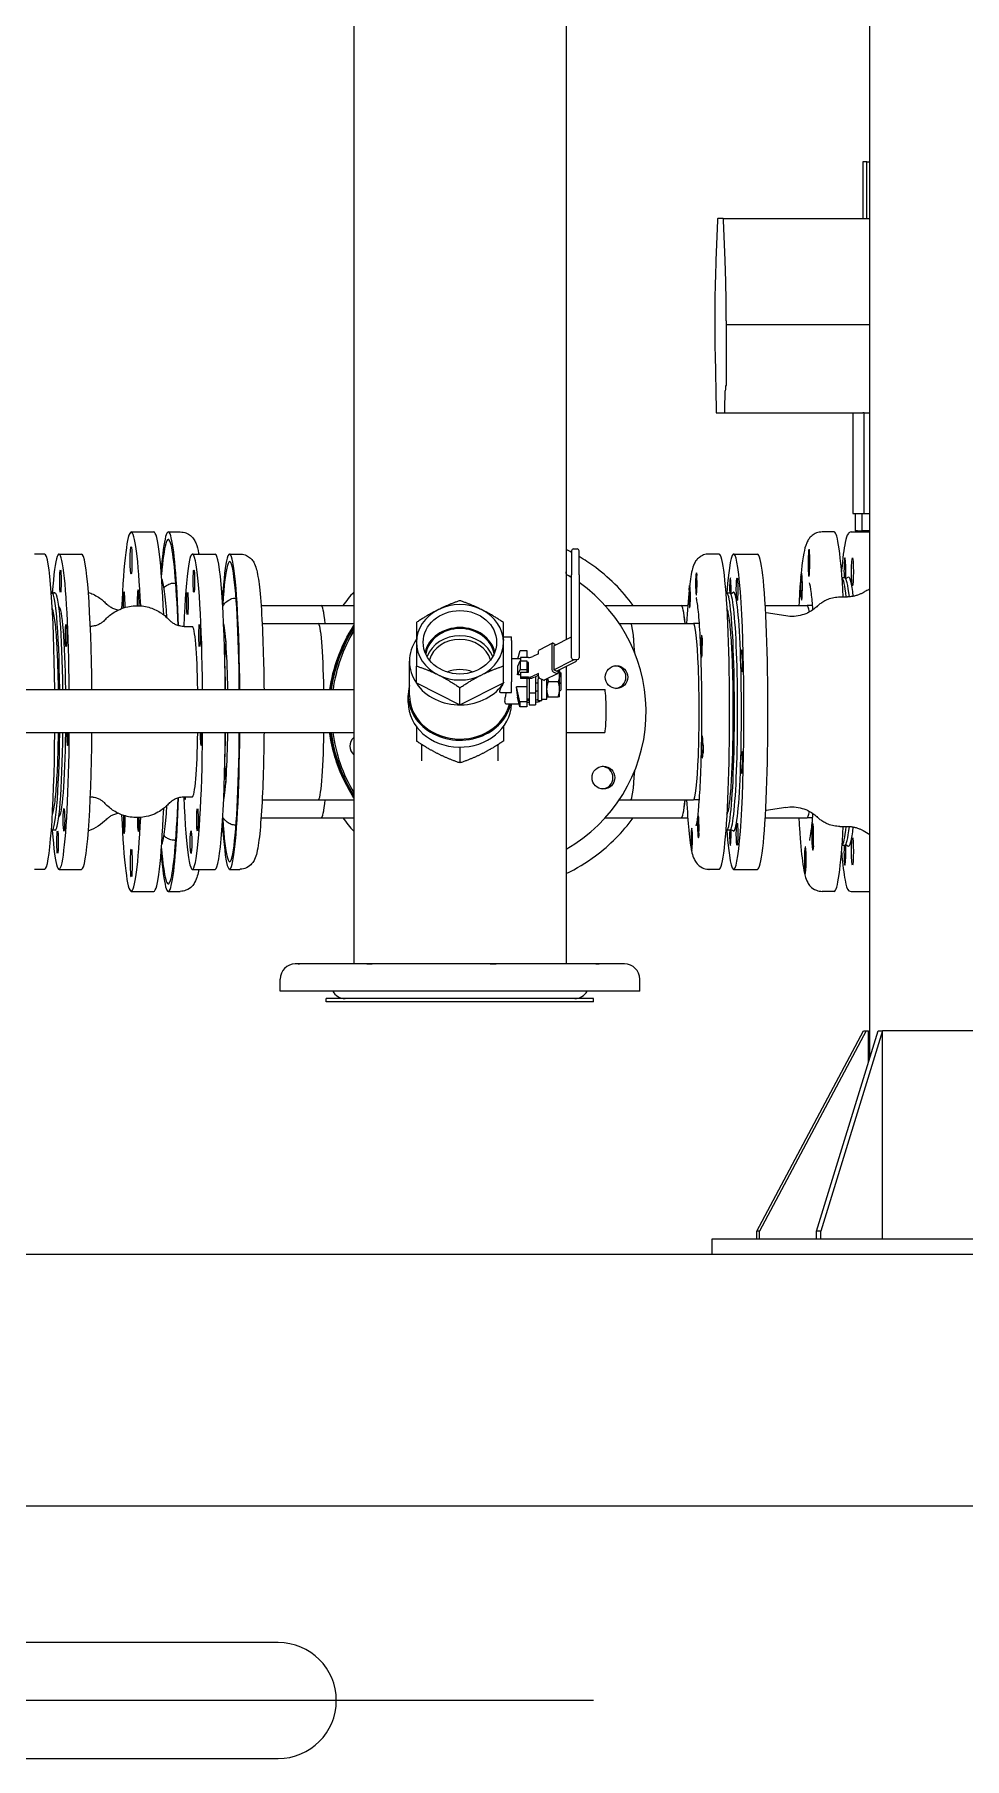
# Model space of a CAD drawing. Header units: millimetres. Extents: x 0 to 100323, y 0 to 59400.
# Drawn here: x 23979 to 24717, y 44341 to 45707 of the extents above; entities that cross this region are included whole.
import ezdxf

# ---------------------------------------------------------------- set-up
doc = ezdxf.new("R2010")
doc.units = ezdxf.units.MM
doc.header["$LTSCALE"] = 100
doc.linetypes.add('CHAIN', pattern=[0.3543, 0.2362, -0.0295, 0.0591, -0.0295])
doc.layers.add('P_Biomass (BM)', color=150, linetype='Continuous', lineweight=18, true_color=0x007fff)
doc.layers.add('P_Condensate (CS)', color=40, linetype='Continuous', lineweight=18, true_color=0xffbf00)
doc.layers.add('Visible', color=7, linetype='Continuous', lineweight=25)

msp = doc.modelspace()

# ---------------------------------------------------------------- linework, layer by layer
at = {"layer": 'P_Biomass (BM)'}
for p, q in [((24232.5, 46411.5), (24232.5, 44970.5)), ((24400.8, 46411.5), (24400.8, 45227.7)), ((24539, 45561.5), (24641.6, 45561.5)), ((24527.9, 45477.5), (24541.5, 45477.5)), ((24541.5, 45477.5), (24641.6, 45477.5)), ((24526.5, 45407.5), (24540.2, 45407.5)), ((24540.2, 45407.5), (24636, 45407.5)), ((24637.2, 45407.5), (24641.6, 45407.5)), ((24637.2, 45327.5), (24641.6, 45327.5)), ((24056, 45313), (24073.9, 45313)), ((24085.4, 45313), (24094.9, 45313)), ((24613.3, 45313), (24603.8, 45313)), ((24626.8, 45313), (24641.6, 45313)), ((24406.6, 45299.5), (24409.6, 45299.5)), ((23987.3, 45295.5), (23979.3, 45295.5)), ((23998.8, 45295.5), (24016.7, 45295.5)), ((24134, 45295.5), (24142, 45295.5)), ((24405.1, 45298), (24405.1, 45278.9)), ((24411.1, 45278.9), (24411.1, 45298)), ((24533.6, 45295.5), (24552.6, 45295.5)), ((24090.4, 45272.5), (24091.4, 45272.5)), ((24405.1, 45213.1), (24405.1, 45278.9)), ((24411.1, 45278.9), (24411.1, 45213.1)), ((24621.8, 45276.5), (24619.5, 45276.5)), ((24622.5, 45276), (24624.5, 45277.2)), ((23995.8, 45264.5), (23993.3, 45264.5)), ((24139, 45260.5), (24139.1, 45260.5)), ((23998.7, 45253.5), (23998.8, 45253.5)), ((24158.9, 45254.7), (24206.7, 45254.7)), ((24206.7, 45254.7), (24232.5, 45254.7)), ((24431.8, 45254.7), (24492.1, 45254.7)), ((24492, 45254.7), (24497.2, 45254.7)), ((24558.6, 45254.7), (24591.8, 45254.7)), ((24574.9, 45246.4), (24559.3, 45248.9)), ((24596.2, 45254.7), (24591.8, 45254.7)), ((24159.8, 45240.4), (24204.3, 45240.4)), ((24204.3, 45240.4), (24232.5, 45240.4)), ((24443, 45240.4), (24451.8, 45240.4)), ((24351.1, 45229.8), (24357.6, 45229.8)), ((24357.6, 45227), (24357.6, 45229.8)), ((24357.6, 45227), (24357.6, 45194.1)), ((24362.6, 45212.4), (24364.4, 45219)), ((24364.4, 45219), (24369.6, 45219)), ((24369.6, 45219), (24369.6, 45213.5)), ((24379, 45216.4), (24374.5, 45214.2)), ((24379, 45216.4), (24379, 45218.6)), ((24390, 45224.7), (24379.4, 45219.4)), ((24389.6, 45204), (24389.6, 45223.9)), ((24390.6, 45224.7), (24392.7, 45223.6)), ((24391, 45222.8), (24405.1, 45229.8)), ((24391, 45222.8), (24391, 45203.7)), ((24276.6, 45183.4), (24276.6, 45210.5)), ((24282.1, 45193.3), (24282.1, 45206.7)), ((24351.1, 45193.3), (24351.1, 45206.7)), ((24364.7, 45212.4), (24357.6, 45212.4)), ((24362.4, 45206.7), (24364.4, 45210.9)), ((24362.4, 45199.7), (24364.4, 45204)), ((24364.4, 45210.9), (24364.4, 45204)), ((24364.4, 45210.9), (24369.6, 45210.9)), ((24364.4, 45204), (24369.6, 45204)), ((24370.9, 45213.5), (24364.7, 45213.5)), ((24364.7, 45213.5), (24364.7, 45210.9)), ((24369.6, 45210.9), (24369.6, 45204)), ((24370.9, 45209.6), (24369.6, 45209.6)), ((24369.6, 45208.6), (24370.9, 45208.6)), ((24370.9, 45208.4), (24369.6, 45208.4)), ((24369.6, 45204), (24369.6, 45201.8)), ((24370.9, 45201.8), (24370.9, 45209.6)), ((24391, 45203.7), (24405.7, 45211.1)), ((24393.1, 45202.6), (24391, 45203.7)), ((24393.1, 45202.6), (24407.9, 45210)), ((24394.5, 45201.5), (24394.5, 45203.4)), ((24395.6, 45200.4), (24395.6, 45203.9)), ((24400.8, 45206.5), (24400.8, 44970.5)), ((24406.6, 45211.8), (24409.6, 45211.8)), ((24282.1, 45193.3), (24316.6, 45176)), ((24316.6, 45176), (24351.1, 45193.3)), ((24316.6, 45176), (24316.6, 45189.5)), ((24357.6, 45185.7), (24357.6, 45194.1)), ((24369.6, 45190.1), (24361.4, 45190.1)), ((24364.1, 45178.4), (24361.4, 45190.1)), ((24364.7, 45199.7), (24362.4, 45199.7)), ((24364.7, 45201.8), (24364.7, 45197.9)), ((24364.7, 45201.8), (24370.9, 45201.8)), ((24364.7, 45197.9), (24364.7, 45196.9)), ((24370.9, 45197.9), (24364.7, 45197.9)), ((24370.9, 45196.9), (24364.7, 45196.9)), ((24369.6, 45196.9), (24369.6, 45190.1)), ((24369.6, 45190.1), (24369.6, 45178.4)), ((24371.6, 45196.9), (24371.6, 45185.2)), ((24379, 45200.8), (24374.5, 45198.6)), ((24379, 45199.4), (24375.9, 45197.9)), ((24376.6, 45198.3), (24376.6, 45185.2)), ((24378.6, 45193.2), (24376.6, 45193.2)), ((24378.6, 45199.3), (24378.6, 45196.3)), ((24378.6, 45179), (24378.6, 45196.3)), ((24379, 45198.7), (24379, 45200.8)), ((24382.9, 45195.4), (24380, 45196.8)), ((24381.6, 45189.2), (24381.6, 45196)), ((24381.6, 45180.4), (24381.6, 45189.2)), ((24394.1, 45200.7), (24383.5, 45195.4)), ((24385.6, 45180.4), (24385.6, 45196.4)), ((24386.7, 45194.4), (24394.6, 45194.4)), ((24390.6, 45202.2), (24393.5, 45200.7)), ((24395.6, 45188.4), (24395.6, 45200.4)), ((24396.6, 45201.2), (24396.6, 45192.5)), ((24396.6, 45192.5), (24396.6, 45187.6)), ((24275.6, 45177.9), (24275.6, 45183.4)), ((24348.7, 45185.7), (24357.6, 45185.7)), ((24363.6, 45176.4), (24353.5, 45176.4)), ((24364.1, 45174.4), (24362.3, 45182)), ((24364.1, 45178.4), (24364.1, 45174.4)), ((24369.6, 45178.4), (24364.1, 45178.4)), ((24371.6, 45180.4), (24369.6, 45180.4)), ((24369.6, 45179.5), (24371.6, 45179.5)), ((24369.6, 45178.4), (24369.6, 45174.4)), ((24369.6, 45178), (24371.6, 45178)), ((24376.6, 45185.2), (24371.6, 45185.2)), ((24371.6, 45185.2), (24371.6, 45176)), ((24371.6, 45176), (24376.6, 45176)), ((24376.6, 45187), (24378.6, 45187)), ((24376.6, 45185.2), (24376.6, 45176)), ((24381.6, 45179), (24378.6, 45179)), ((24381.6, 45179), (24381.6, 45180.4)), ((24381.6, 45180.4), (24385.6, 45180.4)), ((24385.6, 45182.4), (24386.7, 45182.4)), ((24386.7, 45182.4), (24394.6, 45182.4)), ((24395.6, 45182.4), (24394.6, 45182.4)), ((24395.6, 45182.4), (24395.6, 45188.4)), ((24400.8, 45188.1), (24431.4, 45188.1)), ((24369.6, 45174.4), (24364.1, 45174.4)), ((24282.1, 45158.7), (24282.1, 45147.2)), ((24351.1, 45158.7), (24351.1, 45147.2)), ((24400.8, 45154.1), (24431.4, 45154.1)), ((24286.5, 45131.4), (24286.5, 45144.3)), ((24316.6, 45142.4), (24316.6, 45129.9)), ((24346.8, 45131.4), (24346.8, 45144.3)), ((24159.8, 45100.7), (24204.3, 45100.7)), ((24204.3, 45100.7), (24232.5, 45100.7)), ((24443, 45100.7), (24451.8, 45100.7)), ((24574.9, 45094.6), (24559.3, 45092.1)), ((23998.7, 45087.5), (23998.8, 45087.5)), ((24139, 45080.5), (24139.1, 45080.5)), ((24158.9, 45086.4), (24206.7, 45086.4)), ((24206.7, 45086.4), (24232.5, 45086.4)), ((24431.8, 45086.4), (24492.1, 45086.4)), ((24492, 45086.4), (24497.2, 45086.4)), ((24558.6, 45086.4), (24591.8, 45086.4)), ((24596.2, 45086.4), (24591.8, 45086.4)), ((23995.8, 45076.5), (23993.3, 45076.5)), ((24090.4, 45068.5), (24091.4, 45068.5)), ((24621.8, 45064.5), (24619.5, 45064.5)), ((24622.5, 45065.1), (24624.5, 45063.9)), ((23987.3, 45045.5), (23979.3, 45045.5)), ((23998.8, 45045.5), (24016.7, 45045.5)), ((24134, 45045.5), (24142, 45045.5)), ((24533.6, 45045.5), (24552.6, 45045.5)), ((24056, 45028), (24073.9, 45028)), ((24085.4, 45028), (24094.9, 45028)), ((24613.3, 45028), (24603.8, 45028)), ((24626.8, 45028), (24641.6, 45028)), ((24188.4, 44970.5), (24186.1, 44970.5)), ((24188.4, 44970.5), (24189.3, 44970.5)), ((24242.9, 44970.5), (24189.3, 44970.5)), ((24242.9, 44970.5), (24246.9, 44970.5)), ((24340.6, 44970.5), (24246.9, 44970.5)), ((24340.6, 44970.5), (24345.3, 44970.5)), ((24424.3, 44970.5), (24345.3, 44970.5)), ((24424.3, 44970.5), (24426.9, 44970.5)), ((24447.1, 44970.5), (24426.9, 44970.5)), ((24174.1, 44949), (24174.1, 44958.5)), ((24459.1, 44949), (24459.1, 44958.5)), ((24459.1, 44949), (24174.1, 44949)), ((24422.6, 44943), (24210.6, 44943)), ((24210.6, 44940.5), (24210.6, 44943)), ((24422.6, 44940.5), (24422.6, 44943)), ((24422.6, 44940.5), (24210.6, 44940.5))]:
    msp.add_line(p, q, dxfattribs=at)
for centre, radius, start, end in [((24406.6, 45298), 1.5, 90, 180), ((24409.6, 45298), 1.5, 0, 90), ((24186.1, 44958.5), 12, 90, 180), ((24447.1, 44958.5), 12, 0, 90), ((24225.6, 44954), 11, 207.0357, 270), ((24407.6, 44954), 11, 270, 332.9643)]:
    msp.add_arc(centre, radius, start, end, dxfattribs=at)
for centre, major_axis, ratio, start_param, end_param in [((24056, 45170.5), (0, 142.5), 0.065414, 5.341744, 7.243235), ((24073.9, 45170.5), (0, 142.5), 0.065414, 5.280703, 6.283185), ((24085.4, 45170.5), (0, 142.5), 0.065414, 5.210759, 6.946245), ((24085.4, 45170.5), (0, 136.5), 0.065414, 5.235983, 6.936263), ((24613.3, 45170.5), (0, 142.5), 0.065414, 5.405062, 6.283185), ((23998.8, 45170.5), (0, 125), 0.065414, 4.85311, 7.002891), ((24134, 45170.5), (0, 125), 0.065414, 4.85311, 7.060974), ((24533.6, 45170.5), (0, -125), 0.065414, 5.56348, 10.144483), ((24593.3, 45288.5), (0, -10.8), 0.065414, 3.181888, 9.014097), ((23987.3, 45170.5), (0, 125), 0.065414, 4.85311, 6.283185), ((24016.7, 45170.5), (0, 125), 0.065414, 4.85311, 6.283185), ((24122.5, 45170.5), (0, 125), 0.065414, 4.85311, 6.283185), ((24134, 45170.5), (0, 119), 0.065414, 4.860256, 7.061416), ((24552.6, 45170.5), (0, -125), 0.065414, 0, 3.141593), ((24621.8, 45281.4), (0, 11), 0.065414, 4.210615, 8.312168), ((24079.4, 45170.5), (0, 106), 0.065414, 5.491426, 6.168743), ((24390.2, 45279.5), (0, -10.8), 0.997858, 1.557221, 1.736491), ((24587.4, 45269.6), (0, 10.8), 0.065414, 0.825694, 6.657903), ((24619.3, 45170.5), (0, 106), 0.065414, 5.744708, 6.247458), ((24621.8, 45170.5), (0, 106), 0.065414, 5.745502, 6.283185), ((24624.8, 45170.5), (0, 106.7), 0.065414, 5.740852, 6.321042), ((23993.3, 45170.5), (0, 94), 0.065414, 4.899999, 6.375614), ((23994.8, 45256.3), (0, 9), 0.065414, 5.854247, 6.712123), ((23995.8, 45170.5), (0, 94), 0.065414, 4.899999, 6.283185), ((24050.4, 45254.5), (0, 11), 0.065414, 4.588429, 8.01897), ((24061.5, 45256.2), (0, 11), 0.065414, 4.554608, 8.008558), ((24338.6, 45170.5), (0, -142.5), 0.997858, 3.984071, 4.080678), ((24533.6, 45170.5), (0, 94.7), 0.065414, 3.103736, 6.321042), ((23998.8, 45170.5), (0, 83), 0.065414, 4.925222, 6.283185), ((24206.7, 45170.5), (0, 84.2), 0.065414, 5.691614, 6.283185), ((24206.7, 45170.5), (0, 84.1), 0.065414, 5.691614, 6.283802), ((24316.6, 45225.5), (-34.5, 0), 0.866025, 5.235988, 6.283185), ((24316.6, 45225.5), (-34.5, 0), 0.866025, 4.18879, 5.235988), ((24316.6, 45225.5), (34.5, 0), 0.866025, 0, 1.047198), ((24492, 45170.5), (0, 84.2), 0.065414, 5.691614, 6.283185), ((24492.1, 45170.5), (0, 84.1), 0.065414, 5.691614, 6.283185), ((24591.8, 45170.5), (0, 84.2), 0.065414, 5.933756, 6.283185), ((24591.8, 45170.5), (0, 84.2), 0.065414, 5.933872, 6.283802), ((24204.3, 45170.5), (0, 69.9), 0.065414, 4.966098, 6.283185), ((24204.3, 45170.5), (0, 69.8), 0.065414, 4.966098, 6.283185), ((24337.5, 45170.5), (0, 125), 0.997858, 1.00126, 1.430076), ((24338.1, 45170.5), (0, -125), 0.997858, 4.151174, 4.571668), ((24316.6, 45212.7), (28.3, 0), 0.866025, 0.209162, 2.932431), ((24316.6, 45212.7), (27.4, 0), 0.866025, 0.155591, 2.986002), ((24316.6, 45206.9), (27.4, 0), 0.866025, 0.317883, 2.82371), ((24316.6, 45210.5), (-40, 0), 0.866025, 5.752578, 8.929814), ((24316.6, 45225.5), (-34.5, 0), 0.866025, 0, 1.047198), ((24316.6, 45206.2), (-25, 0), 0.866025, 3.394153, 6.030625), ((24316.6, 45225.5), (34.5, 0), 0.866025, 5.235988, 6.283185), ((24316.6, 45210.5), (40, 0), 0.866025, 0.494964, 0.530607), ((24380, 45218.1), (-0.67, 1.34), 0.612372, 0, 0.886077), ((24390.6, 45223.4), (-0.67, 1.34), 0.612372, 5.598466, 7.169262), ((24125.5, 45170.5), (0, -83), 0.065414, 1.783629, 2.077629), ((24316.6, 45182.2), (-25, 0), 0.866025, 4.28997, 5.134808), ((24358.3, 45194.4), (-2.2, -18), 0.197595, 1.894096, 2.342282), ((24370.9, 45216), (-5, 0), 0.5, 1.570796, 2.356194), ((24390.6, 45203.5), (0.67, -1.34), 0.612372, 4.02767, 5.598466), ((24406.6, 45213.1), (-1.5, 0), 0.866025, 0, 1.570796), ((24403.6, 45212.1), (3, 0), 0.5, 5.497787, 6.083184), ((24403.6, 45212.1), (6, 0), 0.5, 5.497787, 6.18334), ((24409.6, 45213.1), (1.5, 0), 0.866025, 4.712389, 6.283185), ((24439.2, 45197.9), (0, -9), 0.997858, 0.080208, 3.061384), ((24316.6, 45183.4), (-41, 0), 0.866025, 6.061871, 9.226334), ((24316.6, 45225.5), (34.5, 0), 0.866025, 4.18879, 5.235988), ((24359, 45194.4), (-3.1, 18), 0.095309, 3.930328, 4.455858), ((24370.9, 45200.4), (-5, 0), 0.5, 1.570796, 2.356194), ((24370.9, 45200.4), (-7, 0), 0.5, 1.570796, 2.356194), ((24384.6, 45196.3), (-6, 0), 0.5, 5.817437, 6.283185), ((24380, 45198.1), (-0.67, 1.34), 0.612372, 0.886077, 2.456873), ((24382.9, 45196.7), (0.67, -1.34), 0.612372, 5.598466, 6.283185), ((24393.5, 45202), (0.67, -1.34), 0.612372, 5.598466, 7.169262), ((24316.6, 45177.9), (-41, 0), 0.866025, 0, 3.100744), ((24316.6, 45183.4), (-40, 0), 0.866025, 0, 2.938119), ((24375.6, 45187.9), (-3, 0), 0.5, 1.910633, 2.484078), ((24375.6, 45181), (3, 0), 0.5, 5.052226, 6.283185), ((24375.6, 45181), (6, 0), 0.5, 4.879837, 5.583761), ((24431.4, 45171.1), (0, 17), 0.065414, 3.141593, 6.283185), ((23987.3, 45170.5), (0, -125), 0.065414, 0, 1.438669), ((23993.3, 45170.5), (0, -94), 0.065414, 6.190757, 7.677882), ((23998.8, 45170.5), (0, -125), 0.065414, 5.56348, 7.721854), ((23995.8, 45170.5), (0, -94), 0.065414, 0, 1.394697), ((23998.8, 45170.5), (0, -83), 0.065414, 0, 1.371062), ((24005.5, 45152.6), (0, -9), 0.065414, 4.552832, 8.013539), ((24016.7, 45170.5), (0, -125), 0.065414, 0, 1.438669), ((24122.5, 45170.5), (0, -125), 0.065414, 0, 1.438669), ((24134, 45170.5), (0, -125), 0.065414, 5.505397, 7.721854), ((24134, 45170.5), (0, -119), 0.065414, 5.504954, 7.71515), ((24125.5, 45170.5), (0, -83), 0.065414, 1.063964, 1.371062), ((24204.3, 45170.5), (0, -69.9), 0.065414, 0, 1.332795), ((24204.3, 45170.5), (0, -69.9), 0.065414, 0, 1.332795), ((24337.5, 45170.5), (0, 125), 0.997858, 1.702924, 2.140333), ((24338.1, 45170.5), (0, -125), 0.997858, 4.844516, 5.273604), ((24339.5, 45170.5), (0, -125), 0.997858, 4.844516, 5.251537), ((24428.9, 45118.2), (0, -9), 0.997858, 0.080208, 3.061384), ((24435.1, 45134.7), (0, -8.75), 0.997858, 5.838729, 6.009379), ((24073.9, 45170.5), (0, -142.5), 0.065414, 0, 1.002483), ((24085.4, 45170.5), (0, -142.5), 0.065414, 5.620126, 7.355612), ((24085.4, 45170.5), (0, -136.5), 0.065414, 5.630108, 7.330388), ((24079.4, 45170.5), (0, -106), 0.065414, 0.114442, 0.791759), ((24206.7, 45170.5), (0, -84.2), 0.065414, 0, 0.591571), ((24206.7, 45170.5), (0, -84.1), 0.065414, 6.282568, 6.874757), ((24492, 45170.5), (0, -84.2), 0.065414, 0, 0.591571), ((24492.1, 45170.5), (0, -84.1), 0.065414, 0, 0.591571), ((24056, 45170.5), (0, -142.5), 0.065414, 5.323136, 7.224627), ((24050.5, 45084.8), (0, -11), 0.065414, 4.393355, 8.132481), ((24061.6, 45086.5), (0, -11), 0.065414, 4.711965, 7.858034), ((24338.6, 45170.5), (0, -142.5), 0.997858, 5.3441, 5.440707), ((24591.8, 45170.5), (0, -84.2), 0.065414, 0, 0.34943), ((24591.8, 45170.5), (0, -84.2), 0.065414, 6.282568, 6.632498), ((24596.3, 45071.5), (0, -10.8), 0.065414, 0.825694, 6.657903), ((24613.3, 45170.5), (0, -142.5), 0.065414, 0, 0.878123), ((24619.3, 45170.5), (0, -106), 0.065414, 0.035727, 0.538477), ((24621.8, 45170.5), (0, -106), 0.065414, 0, 0.537683), ((24624.8, 45170.5), (0, -106.7), 0.065414, 6.245328, 6.825519), ((24590.4, 45052.6), (0, 10.8), 0.065414, 3.181888, 9.014097), ((24621.8, 45059.7), (0, -11), 0.065414, 4.254203, 8.355756)]:
    msp.add_ellipse(centre, major_axis=major_axis, ratio=ratio, start_param=start_param, end_param=end_param, dxfattribs=at)
for centre, major_axis, ratio in [((24055.9, 45290.5), (0, 11), 0.065414), ((24627.8, 45281.4), (0, 11), 0.065414), ((23999.9, 45274), (0, 9), 0.065414), ((24536.3, 45267.5), (0, 9), 0.065414), ((24316.6, 45225.5), (29.1, 0), 0.866025), ((24004.4, 45231), (0, 9), 0.065414), ((24540, 45210.7), (0, -9), 0.065414), ((24440.7, 45197.9), (0, 9), 0.997858), ((24540, 45130.3), (0, -9), 0.065414), ((24430.3, 45118.2), (0, -9), 0.997858), ((24002.7, 45084.7), (0, -9), 0.065414), ((24536.3, 45073.5), (0, -9), 0.065414), ((23997.6, 45067.1), (0, -9), 0.065414), ((24627.8, 45059.7), (0, -11), 0.065414), ((24056.1, 45050.5), (0, -11), 0.065414)]:
    msp.add_ellipse(centre, major_axis=major_axis, ratio=ratio, dxfattribs=at)
for points, knots in [([(24094.9, 45313), (24096.5, 45313), (24098.1, 45312.7), (24100.9, 45311.6), (24102.1, 45310.9), (24104.1, 45309.2), (24104.8, 45308.4), (24106.2, 45306.4), (24106.7, 45305.4), (24108.4, 45301.5), (24108.9, 45299.2), (24109.5, 45295.9), (24109.6, 45295.7), (24109.6, 45295.5)], [3.5885629, 3.5885629, 3.5885629, 3.5885629, 3.6138565, 3.6138565, 3.6417472, 3.6417472, 3.6773731, 3.6773731, 3.736136, 3.736136, 3.9215989, 3.9215989, 3.9327594, 3.9327594, 3.9327594, 3.9327594]), ([(24603.8, 45313), (24602.2, 45313), (24600.6, 45312.7), (24597.8, 45311.6), (24596.7, 45310.9), (24594.7, 45309.2), (24593.9, 45308.4), (24592.5, 45306.4), (24592, 45305.4), (24590.3, 45301.5), (24589.8, 45299.2), (24587.8, 45288.8), (24586.8, 45278.2), (24585.6, 45261.3), (24585.5, 45258.1), (24585.3, 45254.7)], [3.7194843, 3.7194843, 3.7194843, 3.7194843, 3.7447779, 3.7447779, 3.7726687, 3.7726687, 3.8082945, 3.8082945, 3.8670574, 3.8670574, 4.0525203, 4.0525203, 4.4955682, 4.4955682, 4.5960073, 4.5960073, 4.5960073, 4.5960073]), ([(24626.8, 45313), (24625.7, 45313), (24625, 45312.4), (24623.2, 45310.3), (24622.7, 45308.1), (24621, 45299.7), (24620, 45292.2), (24619.2, 45282.3), (24619.2, 45281.9), (24619.1, 45281.6)], [4.712389, 4.712389, 4.712389, 4.712389, 4.7891016, 4.7891016, 5.0239375, 5.0239375, 5.3621125, 5.3621125, 5.3731517, 5.3731517, 5.3731517, 5.3731517]), ([(24593.3, 45299.2), (24593.3, 45299.2), (24593.3, 45299.2), (24593.4, 45299.2), (24593.4, 45299), (24593.5, 45298.6), (24593.5, 45298.5), (24593.6, 45298.3)], [-2.1952792, -2.1952792, -2.1952792, -2.1952792, -2.0993492, -2.0993492, -1.8229843, -1.8229843, -1.7097702, -1.7097702, -1.7097702, -1.7097702]), ([(24142, 45295.5), (24143.5, 45295.5), (24145, 45295.2), (24147.7, 45294.2), (24148.9, 45293.5), (24150.8, 45292), (24151.5, 45291.2), (24152.9, 45289.4), (24153.4, 45288.5), (24154.7, 45285.8), (24155.1, 45284.3), (24156.5, 45278.5), (24157.2, 45273.5), (24158.6, 45259.5), (24159.3, 45250.4), (24160.3, 45230.1), (24160.7, 45219), (24161.1, 45201), (24161.2, 45194.6), (24161.3, 45188.1)], [0.270823, 0.270823, 0.270823, 0.270823, 0.295137, 0.295137, 0.32188, 0.32188, 0.355307, 0.355307, 0.40565, 0.40565, 0.528247, 0.528247, 0.842407, 0.842407, 1.186769, 1.186769, 1.512841, 1.512841, 1.686935, 1.686935, 1.686935, 1.686935]), ([(24454, 45254.7), (24452.9, 45256.1), (24451.9, 45257.5), (24441.4, 45270.9), (24430, 45281.3), (24415.3, 45290.9), (24413.2, 45292.2), (24411.1, 45293.5)], [3.0278381, 3.0278381, 3.0278381, 3.0278381, 3.0653388, 3.0653388, 3.3853645, 3.3853645, 3.4368178, 3.4368178, 3.4368178, 3.4368178]), ([(24082, 45268.9), (24082.7, 45269.6), (24083.6, 45270.4), (24086.1, 45271.8), (24087.6, 45272.3), (24089.6, 45272.5), (24090, 45272.5), (24090.4, 45272.5)], [3.5197026, 3.5197026, 3.5197026, 3.5197026, 3.55336908, 3.55336908, 3.58174744, 3.58174744, 3.58856293, 3.58856293, 3.58856293, 3.58856293]), ([(24586.9, 45276.8), (24586.9, 45277.1), (24586.9, 45277.3), (24587, 45278.1), (24587, 45278.7), (24587.1, 45279.3), (24587.1, 45279.4), (24587.1, 45279.6)], [-2.1952792, -2.1952792, -2.1952792, -2.1952792, -2.0993492, -2.0993492, -1.8229843, -1.8229843, -1.7097702, -1.7097702, -1.7097702, -1.7097702]), ([(24596.5, 45251.3), (24596.1, 45256.3), (24595.7, 45260.6), (24594.7, 45268.7), (24594, 45272), (24593.8, 45272.7), (24593.8, 45272.7), (24593.8, 45272.7)], [3.0061281, 3.0061281, 3.0061281, 3.0061281, 3.2247847, 3.2247847, 3.5112062, 3.5112062, 3.5357341, 3.5357341, 3.5357341, 3.5357341]), ([(24022.1, 45265), (24023.4, 45264.6), (24024.6, 45264.1), (24029, 45262.1), (24031.5, 45260.4), (24034.4, 45257.9), (24035.3, 45257), (24036.1, 45256.2)], [5.92124593, 5.92124593, 5.92124593, 5.92124593, 5.93018147, 5.93018147, 5.95548509, 5.95548509, 5.96888488, 5.96888488, 5.96888488, 5.96888488]), ([(24128.6, 45254), (24128.9, 45254.6), (24129.2, 45255.1), (24130.4, 45256.7), (24131.3, 45257.7), (24134, 45259.4), (24135.4, 45260.1), (24137.6, 45260.5), (24138.3, 45260.5), (24139, 45260.5)], [6.4299721, 6.4299721, 6.4299721, 6.4299721, 6.4666673, 6.4666673, 6.5130748, 6.5130748, 6.542335, 6.542335, 6.5540087, 6.5540087, 6.5540087, 6.5540087]), ([(23998.4, 45188.1), (23998.3, 45190), (23998.3, 45191.8), (23998.1, 45201.9), (23997.8, 45209.8), (23997.2, 45224), (23996.8, 45230.3), (23995.8, 45241.1), (23995.3, 45245.4), (23994.2, 45250), (23993.9, 45251), (23993.5, 45252.2)], [2.598912, 2.598912, 2.598912, 2.598912, 2.671912, 2.671912, 2.995501, 2.995501, 3.322666, 3.322666, 3.667226, 3.667226, 3.776175, 3.776175, 3.776175, 3.776175]), ([(24035.2, 45243.3), (24036.8, 45245), (24038.9, 45247), (24044.7, 45250.8), (24048.6, 45252.7), (24056.9, 45254.5), (24060.9, 45254.7), (24068.3, 45253.9), (24071.7, 45252.8), (24077.9, 45250.1), (24080.5, 45248.3), (24084, 45245.5), (24085.1, 45244.3), (24086, 45243.3)], [2.5060027, 2.5060027, 2.5060027, 2.5060027, 2.5346422, 2.5346422, 2.5632818, 2.5632818, 2.5853015, 2.5853015, 2.6066159, 2.6066159, 2.6316882, 2.6316882, 2.6492004, 2.6492004, 2.6492004, 2.6492004]), ([(24045.4, 45251), (24044.3, 45251.2), (24043.2, 45251.6), (24041.2, 45252.4), (24040.3, 45252.9), (24038.8, 45253.9), (24038.1, 45254.4), (24036.9, 45255.3), (24036.5, 45255.8), (24036.1, 45256.2)], [5.91494636, 5.91494636, 5.91494636, 5.91494636, 5.92781888, 5.92781888, 5.94150755, 5.94150755, 5.95519621, 5.95519621, 5.96888488, 5.96888488, 5.96888488, 5.96888488]), ([(24600.1, 45254.3), (24599.3, 45253.5), (24598.4, 45252.7), (24596.1, 45251), (24594.8, 45250.1), (24591.7, 45248.5), (24589.9, 45247.8), (24585.9, 45246.6), (24583.8, 45246.2), (24579.3, 45245.9), (24577.1, 45246.1), (24574.9, 45246.4)], [4.64882953, 4.64882953, 4.64882953, 4.64882953, 4.66366365, 4.66366365, 4.67849777, 4.67849777, 4.69333188, 4.69333188, 4.708166, 4.708166, 4.72300012, 4.72300012, 4.72300012, 4.72300012]), ([(24035.2, 45243.3), (24034.9, 45242.9), (24034.5, 45242.5), (24033.5, 45241.6), (24032.9, 45241.2), (24031.5, 45240.3), (24030.7, 45239.8), (24028.9, 45239), (24027.9, 45238.7), (24025.7, 45238.2), (24024.7, 45238.1), (24023.6, 45238)], [2.50600266, 2.50600266, 2.50600266, 2.50600266, 2.52032244, 2.52032244, 2.53464222, 2.53464222, 2.548962, 2.548962, 2.56328178, 2.56328178, 2.57602605, 2.57602605, 2.57602605, 2.57602605]), ([(24213.5, 45188.1), (24214.7, 45196.7), (24216.8, 45205.1), (24223, 45222.2), (24227.3, 45230.8), (24232.5, 45238.8)], [2.5418599, 2.5418599, 2.5418599, 2.5418599, 2.7503249, 2.7503249, 2.9787911, 2.9787911, 2.9787911, 2.9787911]), ([(24348.7, 45185.7), (24348.6, 45185.7), (24348.6, 45185.7), (24348.3, 45185.8), (24348.2, 45186.1), (24348.2, 45186.8), (24348.3, 45187.3), (24348.7, 45188.4), (24349, 45189), (24349.7, 45190.4), (24350.1, 45191.2), (24351, 45192.7), (24351.4, 45193.4), (24351.8, 45194.1)], [-2.100869, -2.100869, -2.100869, -2.100869, -2.023546, -2.023546, -1.811906, -1.811906, -1.600265, -1.600265, -1.388625, -1.388625, -1.137758, -1.137758, -0.886891, -0.886891, -0.886891, -0.886891]), ([(24352.3, 45178.8), (24352.3, 45179.4), (24352.4, 45180.1), (24352.6, 45181.7), (24352.8, 45182.6), (24353.2, 45184.2), (24353.3, 45184.9), (24353.5, 45185.7)], [-11.0232652, -11.0232652, -11.0232652, -11.0232652, -10.6784958, -10.6784958, -10.3337263, -10.3337263, -10.0842942, -10.0842942, -10.0842942, -10.0842942]), ([(24353.5, 45176.4), (24353.3, 45176.4), (24353.2, 45176.5), (24352.8, 45176.7), (24352.6, 45177), (24352.4, 45177.8), (24352.3, 45178.3), (24352.3, 45178.8)], [-0.9116263, -0.9116263, -0.9116263, -0.9116263, -0.6895389, -0.6895389, -0.3447694, -0.3447694, 0, 0, 0, 0]), ([(23993.5, 45088.8), (23993.6, 45089.1), (23993.7, 45089.4), (23994.9, 45093.1), (23995.3, 45096.4), (23996.4, 45106.2), (23996.9, 45112.7), (23997.7, 45127.1), (23998, 45134.8), (23998.2, 45146.6), (23998.3, 45150.3), (23998.4, 45154.1)], [0.978282, 0.978282, 0.978282, 0.978282, 1.00493, 1.00493, 1.334667, 1.334667, 1.696435, 1.696435, 2.025081, 2.025081, 2.169199, 2.169199, 2.169199, 2.169199]), ([(24161.3, 45154.1), (24161.2, 45147.6), (24161.1, 45141.3), (24160.7, 45123.5), (24160.4, 45112.4), (24159.4, 45092.6), (24158.8, 45083.8), (24157.4, 45068.9), (24156.7, 45063.2), (24155.1, 45056.9), (24154.7, 45055.3), (24153.3, 45052.3), (24152.7, 45051.2), (24150.6, 45048.9), (24149.4, 45047.7), (24145.9, 45046.1), (24144.2, 45045.6), (24142.3, 45045.5), (24142.1, 45045.5), (24142, 45045.5)], [1.986847, 1.986847, 1.986847, 1.986847, 2.157934, 2.157934, 2.480759, 2.480759, 2.806553, 2.806553, 3.146928, 3.146928, 3.279672, 3.279672, 3.338523, 3.338523, 3.38187, 3.38187, 3.409864, 3.409864, 3.412416, 3.412416, 3.412416, 3.412416]), ([(24232.5, 45102.3), (24226, 45112.3), (24220.9, 45123.2), (24215.6, 45141), (24214.2, 45147.5), (24213.3, 45154.1)], [1.8234302, 1.8234302, 1.8234302, 1.8234302, 2.1100956, 2.1100956, 2.2689564, 2.2689564, 2.2689564, 2.2689564]), ([(24023.6, 45103), (24024.7, 45103), (24025.7, 45102.9), (24027.9, 45102.4), (24028.9, 45102.1), (24030.7, 45101.3), (24031.5, 45100.8), (24032.9, 45099.9), (24033.5, 45099.4), (24034.5, 45098.6), (24034.9, 45098.2), (24035.2, 45097.8)], [5.72076971, 5.72076971, 5.72076971, 5.72076971, 5.73351399, 5.73351399, 5.74783377, 5.74783377, 5.76215354, 5.76215354, 5.77647332, 5.77647332, 5.7907931, 5.7907931, 5.7907931, 5.7907931]), ([(24086, 45097.8), (24084.5, 45096.1), (24082.4, 45094.1), (24076.6, 45090.2), (24072.6, 45088.3), (24064.4, 45086.5), (24060.4, 45086.3), (24053, 45087.2), (24049.6, 45088.2), (24043.4, 45091), (24040.8, 45092.7), (24037.3, 45095.6), (24036.2, 45096.7), (24035.2, 45097.8)], [5.6475953, 5.6475953, 5.6475953, 5.6475953, 5.6762349, 5.6762349, 5.7048744, 5.7048744, 5.7268942, 5.7268942, 5.7482086, 5.7482086, 5.7732809, 5.7732809, 5.7907931, 5.7907931, 5.7907931, 5.7907931]), ([(24574.9, 45094.6), (24577.1, 45095), (24579.3, 45095.1), (24583.8, 45094.8), (24585.9, 45094.4), (24589.9, 45093.3), (24591.7, 45092.5), (24594.8, 45090.9), (24596.1, 45090.1), (24598.4, 45088.4), (24599.3, 45087.5), (24600.1, 45086.7)], [1.56018519, 1.56018519, 1.56018519, 1.56018519, 1.5750193, 1.5750193, 1.58985342, 1.58985342, 1.60468754, 1.60468754, 1.61952166, 1.61952166, 1.63435578, 1.63435578, 1.63435578, 1.63435578]), ([(24036.1, 45084.8), (24034.5, 45083.2), (24032.5, 45081.4), (24027.6, 45078.3), (24025, 45077), (24022.1, 45076.1)], [2.69040556, 2.69040556, 2.69040556, 2.69040556, 2.71778289, 2.71778289, 2.73804451, 2.73804451, 2.73804451, 2.73804451]), ([(24036.1, 45084.8), (24036.5, 45085.2), (24036.9, 45085.7), (24038.1, 45086.7), (24038.8, 45087.2), (24040.3, 45088.2), (24041.2, 45088.6), (24043.2, 45089.5), (24044.3, 45089.8), (24045.4, 45090.1)], [2.69040556, 2.69040556, 2.69040556, 2.69040556, 2.70409422, 2.70409422, 2.71778289, 2.71778289, 2.73147156, 2.73147156, 2.74434408, 2.74434408, 2.74434408, 2.74434408]), ([(24139, 45080.5), (24137.6, 45080.5), (24136.3, 45080.8), (24134, 45081.6), (24133, 45082.2), (24131.2, 45083.5), (24130.6, 45084.2), (24129.4, 45085.6), (24129, 45086.3), (24128.6, 45087), (24128.6, 45087), (24128.6, 45087)], [3.412416, 3.412416, 3.412416, 3.412416, 3.4354119, 3.4354119, 3.4606694, 3.4606694, 3.4918398, 3.4918398, 3.5340259, 3.5340259, 3.5364527, 3.5364527, 3.5364527, 3.5364527]), ([(24400.8, 45042.1), (24409, 45046), (24416.8, 45050.8), (24435.5, 45064.7), (24445.6, 45074.9), (24454, 45086.4)], [1.2728196, 1.2728196, 1.2728196, 1.2728196, 1.4650451, 1.4650451, 1.7642442, 1.7642442, 1.7642442, 1.7642442]), ([(24585.3, 45086.4), (24585.5, 45082), (24585.8, 45077.8), (24586.7, 45064), (24587.6, 45055.8), (24589, 45045.8), (24589.6, 45042.9), (24590.8, 45038.5), (24591.2, 45037), (24592.9, 45034.1), (24593.5, 45033.1), (24595.6, 45030.9), (24597.1, 45029.7), (24600.6, 45028.4), (24602.2, 45028), (24603.8, 45028)], [5.984554, 5.984554, 5.984554, 5.984554, 6.1147775, 6.1147775, 6.4441993, 6.4441993, 6.6325697, 6.6325697, 6.7468234, 6.7468234, 6.7936296, 6.7936296, 6.8359992, 6.8359992, 6.861077, 6.861077, 6.861077, 6.861077]), ([(24593.8, 45068.3), (24593.8, 45068.3), (24593.9, 45068.7), (24594.4, 45070.7), (24594.8, 45073), (24595.6, 45079.7), (24596.1, 45084.3), (24596.5, 45089.8)], [0.761642, 0.761642, 0.761642, 0.761642, 0.8554107, 0.8554107, 1.054059, 1.054059, 1.2912479, 1.2912479, 1.2912479, 1.2912479]), ([(24090.4, 45068.5), (24089, 45068.5), (24087.7, 45068.8), (24085.3, 45069.7), (24084.3, 45070.3), (24082.9, 45071.3), (24082.4, 45071.8), (24082, 45072.2)], [0.44697028, 0.44697028, 0.44697028, 0.44697028, 0.47057858, 0.47057858, 0.49651847, 0.49651847, 0.51583062, 0.51583062, 0.51583062, 0.51583062]), ([(24596.8, 45064.2), (24596.8, 45064), (24596.8, 45063.8), (24596.7, 45062.9), (24596.7, 45062.4), (24596.6, 45061.8), (24596.6, 45061.6), (24596.5, 45061.5)], [-2.1952792, -2.1952792, -2.1952792, -2.1952792, -2.0993492, -2.0993492, -1.8229843, -1.8229843, -1.7097702, -1.7097702, -1.7097702, -1.7097702]), ([(24619.1, 45059.4), (24619.4, 45056.7), (24619.6, 45054.2), (24620.7, 45043.6), (24621.6, 45037.6), (24623.4, 45030.8), (24623.5, 45028), (24626.8, 45028)], [7.1932189, 7.1932189, 7.1932189, 7.1932189, 7.2868919, 7.2868919, 7.6100808, 7.6100808, 7.8539816, 7.8539816, 7.8539816, 7.8539816]), ([(24109.6, 45045.5), (24109.2, 45043.6), (24108.9, 45041.8), (24107.9, 45038.5), (24107.5, 45037), (24105.8, 45034.1), (24105.2, 45033.1), (24103.1, 45030.9), (24101.6, 45029.7), (24098.1, 45028.4), (24096.5, 45028), (24094.9, 45028)], [6.3859591, 6.3859591, 6.3859591, 6.3859591, 6.5016483, 6.5016483, 6.6159019, 6.6159019, 6.6627082, 6.6627082, 6.7050778, 6.7050778, 6.7301556, 6.7301556, 6.7301556, 6.7301556]), ([(24590.4, 45041.8), (24590.4, 45041.8), (24590.4, 45041.8), (24590.3, 45041.9), (24590.2, 45042.1), (24590.2, 45042.4), (24590.1, 45042.6), (24590.1, 45042.7)], [-2.1952792, -2.1952792, -2.1952792, -2.1952792, -2.0993492, -2.0993492, -1.8229843, -1.8229843, -1.7097702, -1.7097702, -1.7097702, -1.7097702]), ([(24189.3, 44970.5), (24189.2, 44970.5), (24189.1, 44970.5), (24188.7, 44970.5), (24188.5, 44970.5), (24188.4, 44970.5), (24188.3, 44970.5), (24188.4, 44970.5)], [-2.1952792, -2.1952792, -2.1952792, -2.1952792, -2.0993492, -2.0993492, -1.8229843, -1.8229843, -1.7097702, -1.7097702, -1.7097702, -1.7097702]), ([(24246.9, 44970.5), (24246.6, 44970.5), (24246.3, 44970.5), (24245.2, 44970.5), (24244.4, 44970.5), (24243.4, 44970.5), (24243.2, 44970.5), (24242.9, 44970.5)], [-2.1952792, -2.1952792, -2.1952792, -2.1952792, -2.0993492, -2.0993492, -1.8229843, -1.8229843, -1.7097702, -1.7097702, -1.7097702, -1.7097702]), ([(24345.3, 44970.5), (24345.2, 44970.5), (24345.1, 44970.5), (24343.7, 44970.5), (24342.3, 44970.5), (24340.8, 44970.5), (24340.7, 44970.5), (24340.6, 44970.5)], [-3.2252988, -3.2252988, -3.2252988, -3.2252988, -3.177097, -3.177097, -2.688345, -2.688345, -2.659356, -2.659356, -2.659356, -2.659356]), ([(24426.9, 44970.5), (24426.8, 44970.5), (24426.7, 44970.5), (24426.2, 44970.5), (24425.7, 44970.5), (24424.8, 44970.5), (24424.6, 44970.5), (24424.3, 44970.5)], [-2.1952792, -2.1952792, -2.1952792, -2.1952792, -2.0993492, -2.0993492, -1.8229843, -1.8229843, -1.7097702, -1.7097702, -1.7097702, -1.7097702])]:
    msp.add_open_spline(points, degree=3, knots=knots, dxfattribs=at)
for points in [[(24405.1, 45296.8), (24403.7, 45297.6), (24402.2, 45298.3), (24400.8, 45299)], [(24559, 45249), (24559.1, 45249), (24559.2, 45249), (24559.3, 45248.9)], [(24559.3, 45092.1), (24559.2, 45092.1), (24559.1, 45092.1), (24559, 45092)]]:
    msp.add_open_spline(points, degree=3, dxfattribs=at)
for points, weights in [([(24316.6, 45258.5), (24307.4, 45255.4), (24299.4, 45251.4)], [1.65050105335, 1.77816775413, 1.77816775413]), ([(24333.9, 45251.4), (24325.9, 45255.4), (24316.6, 45258.5)], [1.77816775413, 1.77816775413, 1.65050105335]), ([(24299.4, 45251.4), (24291.4, 45247.4), (24282.1, 45241.2)], [1.77816775413, 1.77816775413, 1.65050105335]), ([(24351.1, 45241.2), (24341.9, 45247.4), (24333.9, 45251.4)], [1.65050105335, 1.77816775413, 1.77816775413]), ([(24282.1, 45241.2), (24282.1, 45233.5), (24282.1, 45225.5)], [1.65050105335, 1.77816775413, 1.77816775413]), ([(24351.1, 45225.5), (24351.1, 45233.5), (24351.1, 45241.2)], [1.77816775413, 1.77816775413, 1.65050105335]), ([(24282.1, 45225.5), (24282.1, 45217.5), (24282.1, 45206.7)], [1.77816775413, 1.77816775413, 1.65050105335]), ([(24351.1, 45206.7), (24351.1, 45217.5), (24351.1, 45225.5)], [1.65050105335, 1.77816775413, 1.77816775413]), ([(24282.1, 45206.7), (24291.4, 45203.7), (24299.4, 45199.7)], [1.65050105335, 1.77816775413, 1.77816775413]), ([(24333.9, 45199.7), (24341.9, 45203.7), (24351.1, 45206.7)], [1.77816775413, 1.77816775413, 1.65050105335]), ([(24395.3, 45203.7), (24395.6, 45202), (24395.6, 45200.4)], [1.75070824969, 1.79385662014, 1.79385662014]), ([(24299.4, 45199.7), (24307.4, 45195.7), (24316.6, 45189.5)], [1.77816775413, 1.77816775413, 1.65050105335]), ([(24316.6, 45189.5), (24325.9, 45195.7), (24333.9, 45199.7)], [1.65050105335, 1.77816775413, 1.77816775413]), ([(24385.6, 45188.4), (24385.6, 45191.2), (24386.7, 45194.4)], [1.79385662014, 1.79385662014, 1.66506350946]), ([(24386.1, 45196.7), (24386.3, 45195.6), (24386.7, 45194.4)], [1.73845394875, 1.70938483557, 1.66506350946]), ([(24395.6, 45200.4), (24395.6, 45197.6), (24394.6, 45194.4)], [1.79385662014, 1.79385662014, 1.66506350946]), ([(24395.6, 45188.4), (24395.6, 45191.2), (24394.6, 45194.4)], [1.79385662014, 1.79385662014, 1.66506350946]), ([(24395.6, 45201.9), (24396.2, 45201.5), (24396.6, 45201.2)], [1.14874156311, 1.12552357002, 1.09389498572]), ([(24396.6, 45192.5), (24396.2, 45192.9), (24395.6, 45193.2)], [1.09389498572, 1.12552357002, 1.14874156311]), ([(24386.7, 45182.4), (24385.6, 45185.6), (24385.6, 45188.4)], [1.66506350946, 1.79385662014, 1.79385662014]), ([(24394.6, 45182.4), (24395.6, 45185.6), (24395.6, 45188.4)], [1.66506350946, 1.79385662014, 1.79385662014]), ([(24395.6, 45187), (24396.2, 45187.3), (24396.6, 45187.6)], [1.14874156311, 1.12552357002, 1.09389498572]), ([(24299.4, 45137), (24291.4, 45141), (24282.1, 45147.2)], [1.77816775413, 1.77816775413, 1.65050105335]), ([(24316.6, 45129.9), (24307.4, 45133), (24299.4, 45137)], [1.65050105335, 1.77816775413, 1.77816775413]), ([(24333.9, 45137), (24325.9, 45133), (24316.6, 45129.9)], [1.77816775413, 1.77816775413, 1.65050105335]), ([(24351.1, 45147.2), (24341.9, 45141), (24333.9, 45137)], [1.65050105335, 1.77816775413, 1.77816775413])]:
    msp.add_rational_spline(points, weights, degree=2, dxfattribs=at)
at = {"layer": 'P_Condensate (CS)', "linetype": 'CHAIN', "ltscale": 23.990969}
msp.add_line((24422.6, 44386.5), (6082.6, 44386.5), dxfattribs=at)
at = {"layer": 'Visible'}
for p, q in [((24641.6, 44896.3), (24641.6, 46752.5)), ((24636.1, 45606.5), (24636.1, 45561.5)), ((24639.2, 45606.5), (24636.1, 45606.5)), ((24639.2, 45561.5), (24639.2, 45606.5)), ((24639.2, 45606.5), (24641.6, 45606.5)), ((24520.9, 45560.1), (24519.6, 45528.3)), ((24525.4, 45561.5), (24521, 45561.5)), ((24525.4, 45561.5), (24539, 45561.5)), ((24526.8, 45528.3), (24525.5, 45560.1)), ((24528, 45432.3), (24528, 45474.5)), ((24518.9, 45453.8), (24519.7, 45409.7)), ((24526.7, 45409.7), (24527, 45424.9)), ((24527.3, 45428.5), (24527.9, 45429.3)), ((24519.8, 45407.5), (24526.5, 45407.5)), ((24628.1, 45407.5), (24628.1, 45327.5)), ((24637.2, 45407.5), (24636, 45407.5)), ((24637.2, 45327.5), (24637.2, 45407.5)), ((24628.1, 45327.5), (24630, 45327.5)), ((24630, 45327.5), (24630.1, 45327.5)), ((24630, 45327.5), (24630, 45314)), ((24630.1, 45327.5), (24635.2, 45327.5)), ((24635.2, 45327.5), (24635.4, 45327.5)), ((24635.2, 45327.5), (24635.2, 45314)), ((24635.4, 45327.5), (24637.2, 45327.5)), ((24631.8, 45314), (24630, 45314)), ((24631.8, 45314), (24635.2, 45314)), ((24641.6, 45314), (24635.2, 45314)), ((24104.5, 45295.5), (24122.5, 45295.5)), ((24522.2, 45295.5), (24514.2, 45295.5)), ((24530.6, 45264.5), (24528.1, 45264.5)), ((24531.3, 45264), (24533.4, 45265.2)), ((24617.8, 45261.5), (24623.9, 45261.5)), ((24098.1, 45238), (24104.5, 45238)), ((24451.8, 45240.4), (24501.7, 45240.4)), ((24506.4, 45240.4), (24501.7, 45240.4)), ((23699.4, 45188.1), (24232.5, 45188.1)), ((23699.4, 45154.1), (24232.5, 45154.1)), ((24098.1, 45103), (24104.5, 45103)), ((24451.8, 45100.7), (24501.7, 45100.7)), ((24506.4, 45100.7), (24501.7, 45100.7)), ((24530.6, 45076.5), (24528.1, 45076.5)), ((24531.3, 45077.1), (24533.4, 45075.9)), ((24617.8, 45079.5), (24623.9, 45079.5)), ((24104.5, 45045.5), (24122.5, 45045.5)), ((24522.2, 45045.5), (24514.2, 45045.5)), ((24552, 44758.5), (24636.6, 44917.5)), ((24638.6, 44917.5), (24554, 44758.5)), ((24599.3, 44758.5), (24648.2, 44917.5)), ((24651.6, 44917.5), (24602.8, 44758.5)), ((24636.6, 44917.5), (24638.6, 44917.5)), ((24638.6, 44917.5), (24640.6, 44917.5)), ((24640.6, 44893), (24640.6, 44917.5)), ((24648.2, 44917.5), (24651.6, 44917.5)), ((24651.6, 44752.5), (24651.6, 44917.5)), ((24781.6, 44917.5), (24651.6, 44917.5)), ((24516.6, 44752.5), (24916.6, 44752.5)), ((24516.6, 44740.5), (24516.6, 44752.5)), ((24554, 44758.5), (24552, 44758.5)), ((24552, 44752.5), (24552, 44758.5)), ((24554, 44752.5), (24554, 44758.5)), ((24602.8, 44758.5), (24599.3, 44758.5)), ((24599.3, 44752.5), (24599.3, 44758.5)), ((24602.8, 44752.5), (24602.8, 44758.5)), ((23292.9, 44740.5), (26118, 44740.5)), ((23292.9, 44740.5), (28186.6, 44740.5)), ((28186.6, 44540.5), (23292.9, 44540.5)), ((24172.6, 44432.5), (21717.5, 44432.5)), ((21717.5, 44340.5), (24172.6, 44340.5))]:
    msp.add_line(p, q, dxfattribs=at)
msp.add_arc((24172.6, 44386.5), 46, 270, 90, dxfattribs=at)
for centre, major_axis, ratio, start_param, end_param in [((24521, 45558.5), (0, 3), 0.065414, 0, 1.019007), ((24525.4, 45558.5), (0, 3), 0.065414, 5.264178, 6.283185), ((24524.8, 45478.7), (0, -94.5), 0.065414, 4.1606, 4.979309), ((24521.6, 45478.7), (0, 94.5), 0.065414, 4.729426, 5.264178), ((24527.9, 45480.3), (0, -3.02), 0.065414, 4.712935, 5.95769), ((24527.8, 45474.5), (0, 3), 0.065414, 4.712389, 6.102223), ((24527.3, 45423.6), (0, 5), 0.065414, 0.087266, 1.303876), ((24527.8, 45432.3), (0, -3), 0.065414, 0.087266, 1.570796), ((24519.8, 45410.5), (0, -3), 0.065414, 4.979309, 6.283185), ((24526.5, 45410.5), (0, -3), 0.065414, 0, 1.303876), ((24104.5, 45170.5), (0, 125), 0.065414, 4.85311, 7.283499), ((24522.2, 45170.5), (0, -125), 0.065414, 0, 3.141593), ((24339.5, 45170.5), (0, 125), 0.997858, 5.729273, 5.769783), ((24339.5, 45170.5), (0, 125), 0.997858, 3.654995, 5.671655), ((24504, 45271.7), (0, -8.75), 0.065414, 3.306046, 8.721983), ((24531, 45267.5), (0, 9), 0.065414, 4.32333, 8.194685), ((24498.8, 45261.8), (0, 8.75), 0.065414, 0.949851, 6.365788), ((24528.1, 45170.5), (0, -94), 0.065414, 6.190757, 9.517206), ((24530.6, 45170.5), (0, -94), 0.065414, 0, 3.141593), ((24104.5, 45170.5), (0, 67.5), 0.065414, 4.975136, 6.283185), ((24128, 45170.5), (0, 72.5), 0.065414, 4.956632, 6.005953), ((24339.5, 45170.5), (0, -125), 0.997858, 4.173241, 4.571668), ((24451.8, 45170.5), (0, 69.9), 0.065414, 5.445557, 6.283185), ((24451.8, 45170.5), (0, 69.8), 0.065414, 5.445557, 6.283185), ((24501.7, 45170.5), (0, -69.9), 0.065414, 0, 3.141593), ((24501.7, 45170.5), (0, -69.9), 0.065414, 0, 3.141593), ((24508.2, 45222.4), (0, -8.75), 0.065414, 2.520647, 7.936584), ((24134, 45170.5), (0, 72.5), 0.065414, 0.683124, 0.930986), ((24104.5, 45170.5), (0, -125), 0.065414, 5.282871, 7.721854), ((24104.5, 45170.5), (0, -67.5), 0.065414, 0, 1.32434), ((24111.3, 45152.6), (0, -9), 0.065414, 4.552832, 8.013539), ((24128, 45170.5), (0, -72.5), 0.065414, 0.277232, 1.341653), ((24238.4, 45143.2), (0, 9), 0.997858, 0.713852, 2.427741), ((24508.8, 45142.6), (0, -8.75), 0.065414, 1.735249, 7.151186), ((24134, 45170.5), (0, 72.5), 0.065414, 2.210606, 2.458468), ((24451.8, 45170.5), (0, -69.9), 0.065414, 0, 0.837628), ((24451.8, 45170.5), (0, -69.8), 0.065414, 0, 0.837628), ((24098.9, 45110), (0, -9), 0.065414, 5.602811, 6.963559), ((24505.6, 45079.2), (0, -8.75), 0.065414, 0.949851, 6.365788), ((24500.4, 45069.3), (0, 8.75), 0.065414, 3.306046, 8.721983), ((24531, 45073.5), (0, -9), 0.065414, 4.371686, 8.243041)]:
    msp.add_ellipse(centre, major_axis=major_axis, ratio=ratio, start_param=start_param, end_param=end_param, dxfattribs=at)
for centre, major_axis in [((24105.7, 45274), (0, 9)), ((24100.6, 45256.3), (0, 9)), ((24110.2, 45231), (0, 9)), ((24108.5, 45084.7), (0, -9)), ((24103.4, 45067.1), (0, -9))]:
    msp.add_ellipse(centre, major_axis=major_axis, ratio=0.065414, dxfattribs=at)
for points, knots in [([(24514.2, 45295.5), (24512.6, 45295.5), (24511.1, 45295.2), (24508.4, 45294.2), (24507.3, 45293.5), (24505.3, 45292), (24504.6, 45291.2), (24503.2, 45289.4), (24502.7, 45288.5), (24501.4, 45285.8), (24501, 45284.3), (24499.6, 45278.5), (24498.9, 45273.5), (24497.5, 45259.6), (24496.9, 45250.6), (24496.3, 45240.4)], [0.6618703, 0.6618703, 0.6618703, 0.6618703, 0.6861837, 0.6861837, 0.7129265, 0.7129265, 0.7463542, 0.7463542, 0.7966965, 0.7966965, 0.9192943, 0.9192943, 1.2334536, 1.2334536, 1.5731155, 1.5731155, 1.5731155, 1.5731155]), ([(24503.9, 45280.4), (24503.9, 45280.4), (24503.9, 45280.4), (24504, 45280.5), (24504.1, 45280.5), (24504.2, 45280.2), (24504.3, 45279.9), (24504.3, 45279.2), (24504.4, 45278.8), (24504.4, 45278.4)], [-2.3553859, -2.3553859, -2.3553859, -2.3553859, -2.3490312, -2.3490312, -2.0439715, -2.0439715, -1.7543596, -1.7543596, -1.56067, -1.56067, -1.56067, -1.56067]), ([(24498.3, 45266.9), (24498.3, 45267), (24498.3, 45267), (24498.4, 45267.8), (24498.4, 45268.5), (24498.6, 45269.5), (24498.6, 45270), (24498.7, 45270.4), (24498.7, 45270.5), (24498.8, 45270.6)], [-2.3553852, -2.3553852, -2.3553852, -2.3553852, -2.3488819, -2.3488819, -2.0438878, -2.0438878, -1.7543331, -1.7543331, -1.56067, -1.56067, -1.56067, -1.56067]), ([(24504, 45080.1), (24504, 45080.1), (24504, 45080.3), (24504.3, 45081.1), (24504.6, 45082.6), (24505.3, 45087.4), (24505.7, 45091.6), (24506.6, 45102.6), (24507.1, 45109.7), (24507.8, 45125.9), (24508, 45135.1), (24508.4, 45154.3), (24508.5, 45164.5), (24508.4, 45184.6), (24508.3, 45194.6), (24507.8, 45213.4), (24507.5, 45222.2), (24506.7, 45237.6), (24506.2, 45244.3), (24505.2, 45254.5), (24504.6, 45258.2), (24504.1, 45260.6), (24504, 45260.9), (24504, 45260.9)], [3.995599, 3.995599, 3.995599, 3.995599, 4.052698, 4.052698, 4.218702, 4.218702, 4.481039, 4.481039, 4.784962, 4.784962, 5.099107, 5.099107, 5.415975, 5.415975, 5.733358, 5.733358, 6.049805, 6.049805, 6.36233, 6.36233, 6.658065, 6.658065, 6.75292, 6.75292, 6.75292, 6.75292]), ([(24600.1, 45254.3), (24600.8, 45254.9), (24601.5, 45255.5), (24603.1, 45256.8), (24604, 45257.5), (24606.1, 45258.7), (24607.3, 45259.3), (24610, 45260.3), (24611.5, 45260.8), (24614.6, 45261.4), (24616.2, 45261.5), (24617.8, 45261.5)], [4.64882953, 4.64882953, 4.64882953, 4.64882953, 4.66154142, 4.66154142, 4.67425331, 4.67425331, 4.6869652, 4.6869652, 4.69967709, 4.69967709, 4.71238898, 4.71238898, 4.71238898, 4.71238898]), ([(24636.2, 45264.8), (24635.6, 45264.5), (24634.9, 45264.1), (24633.5, 45263.5), (24632.7, 45263.2), (24631.1, 45262.6), (24630.3, 45262.4), (24628.5, 45262), (24627.6, 45261.8), (24625.8, 45261.6), (24624.8, 45261.5), (24623.9, 45261.5)], [4.6742936, 4.6742936, 4.6742936, 4.6742936, 4.68191267, 4.68191267, 4.68953175, 4.68953175, 4.69715083, 4.69715083, 4.7047699, 4.7047699, 4.71238898, 4.71238898, 4.71238898, 4.71238898]), ([(24641.6, 45267.8), (24640.8, 45267.4), (24640.1, 45267), (24638.2, 45266), (24637.2, 45265.4), (24636.2, 45264.8)], [1.604011577, 1.604011577, 1.604011577, 1.604011577, 1.606042896, 1.606042896, 1.60889171, 1.60889171, 1.60889171, 1.60889171]), ([(24528.3, 45088.8), (24528.5, 45089.1), (24528.6, 45089.4), (24529.8, 45093.1), (24530.2, 45096.4), (24531.3, 45106.2), (24531.8, 45112.7), (24532.5, 45127.1), (24532.8, 45134.8), (24533.2, 45151.1), (24533.3, 45159.7), (24533.3, 45176.9), (24533.3, 45185.5), (24532.9, 45201.9), (24532.7, 45209.8), (24532, 45224), (24531.6, 45230.3), (24530.6, 45241.1), (24530.1, 45245.4), (24529.1, 45250), (24528.8, 45251), (24528.3, 45252.2)], [3.975313, 3.975313, 3.975313, 3.975313, 4.001961, 4.001961, 4.331698, 4.331698, 4.693466, 4.693466, 5.022112, 5.022112, 5.346035, 5.346035, 5.668943, 5.668943, 5.992532, 5.992532, 6.319697, 6.319697, 6.664258, 6.664258, 6.773206, 6.773206, 6.773206, 6.773206]), ([(24098.1, 45238), (24096.9, 45238), (24095.7, 45238.2), (24093.4, 45238.7), (24092.4, 45239), (24090.6, 45239.8), (24089.8, 45240.3), (24088.4, 45241.2), (24087.8, 45241.6), (24086.8, 45242.5), (24086.4, 45242.9), (24086, 45243.3)], [2.57760156, 2.57760156, 2.57760156, 2.57760156, 2.59192133, 2.59192133, 2.60624111, 2.60624111, 2.62056089, 2.62056089, 2.63488067, 2.63488067, 2.64920045, 2.64920045, 2.64920045, 2.64920045]), ([(24508.5, 45229.5), (24508.5, 45229.5), (24508.5, 45229.4), (24508.6, 45228.9), (24508.6, 45228.2), (24508.7, 45226.6), (24508.7, 45225.8), (24508.7, 45224.3), (24508.7, 45223.7), (24508.7, 45223.1)], [-2.3553852, -2.3553852, -2.3553852, -2.3553852, -2.3488819, -2.3488819, -2.0438878, -2.0438878, -1.7543331, -1.7543331, -1.56067, -1.56067, -1.56067, -1.56067]), ([(24509.4, 45144), (24509.4, 45144), (24509.4, 45144), (24509.4, 45143), (24509.4, 45142), (24509.4, 45140.2), (24509.4, 45139.3), (24509.3, 45137.9), (24509.3, 45137.4), (24509.3, 45137)], [-2.3553859, -2.3553859, -2.3553859, -2.3553859, -2.3490312, -2.3490312, -2.0439715, -2.0439715, -1.7543596, -1.7543596, -1.56067, -1.56067, -1.56067, -1.56067]), ([(24086, 45097.8), (24086.4, 45098.2), (24086.8, 45098.6), (24087.8, 45099.4), (24088.4, 45099.9), (24089.8, 45100.8), (24090.6, 45101.3), (24092.4, 45102.1), (24093.4, 45102.4), (24095.7, 45102.9), (24096.9, 45103), (24098.1, 45103)], [5.64759532, 5.64759532, 5.64759532, 5.64759532, 5.66191509, 5.66191509, 5.67623487, 5.67623487, 5.69055465, 5.69055465, 5.70487443, 5.70487443, 5.71919421, 5.71919421, 5.71919421, 5.71919421]), ([(24496.3, 45100.7), (24496.8, 45091.5), (24497.4, 45083.3), (24498.7, 45068.9), (24499.5, 45063.2), (24501, 45056.9), (24501.4, 45055.3), (24502.9, 45052.3), (24503.4, 45051.2), (24505.5, 45048.9), (24506.8, 45047.7), (24510.2, 45046.1), (24511.9, 45045.6), (24513.8, 45045.5), (24514, 45045.5), (24514.2, 45045.5)], [2.8922178, 2.8922178, 2.8922178, 2.8922178, 3.1975995, 3.1975995, 3.537975, 3.537975, 3.670719, 3.670719, 3.7295696, 3.7295696, 3.772917, 3.772917, 3.8009111, 3.8009111, 3.803463, 3.803463, 3.803463, 3.803463]), ([(24617.8, 45079.5), (24616.2, 45079.5), (24614.6, 45079.7), (24611.5, 45080.3), (24610, 45080.7), (24607.3, 45081.8), (24606.1, 45082.4), (24604, 45083.6), (24603.1, 45084.2), (24601.5, 45085.5), (24600.8, 45086.1), (24600.1, 45086.7)], [1.57079633, 1.57079633, 1.57079633, 1.57079633, 1.58350822, 1.58350822, 1.59622011, 1.59622011, 1.608932, 1.608932, 1.62164389, 1.62164389, 1.63435578, 1.63435578, 1.63435578, 1.63435578]), ([(24506, 45074.1), (24506, 45074.1), (24506, 45074.1), (24506, 45073.3), (24506, 45072.6), (24505.9, 45071.5), (24505.8, 45071.1), (24505.7, 45070.7), (24505.7, 45070.5), (24505.6, 45070.5)], [-2.3553852, -2.3553852, -2.3553852, -2.3553852, -2.3488819, -2.3488819, -2.0438878, -2.0438878, -1.7543331, -1.7543331, -1.56067, -1.56067, -1.56067, -1.56067]), ([(24623.9, 45079.5), (24624.8, 45079.5), (24625.8, 45079.5), (24627.6, 45079.3), (24628.5, 45079.1), (24630.3, 45078.7), (24631.1, 45078.4), (24632.7, 45077.9), (24633.5, 45077.6), (24634.9, 45076.9), (24635.6, 45076.6), (24636.2, 45076.2)], [1.57079633, 1.57079633, 1.57079633, 1.57079633, 1.5784154, 1.5784154, 1.58603448, 1.58603448, 1.59365356, 1.59365356, 1.60127263, 1.60127263, 1.60889171, 1.60889171, 1.60889171, 1.60889171]), ([(24500.5, 45060.7), (24500.5, 45060.7), (24500.5, 45060.7), (24500.4, 45060.5), (24500.3, 45060.5), (24500.2, 45060.9), (24500.2, 45061.2), (24500.1, 45061.9), (24500, 45062.2), (24500, 45062.6)], [-2.3553859, -2.3553859, -2.3553859, -2.3553859, -2.3490312, -2.3490312, -2.0439715, -2.0439715, -1.7543596, -1.7543596, -1.56067, -1.56067, -1.56067, -1.56067])]:
    msp.add_open_spline(points, degree=3, knots=knots, dxfattribs=at)
msp.add_open_spline([(24636.2, 45076.2), (24637.9, 45075.2), (24639.7, 45074.2), (24641.6, 45073.2)], degree=3, dxfattribs=at)

doc.saveas('drawing.dxf')
